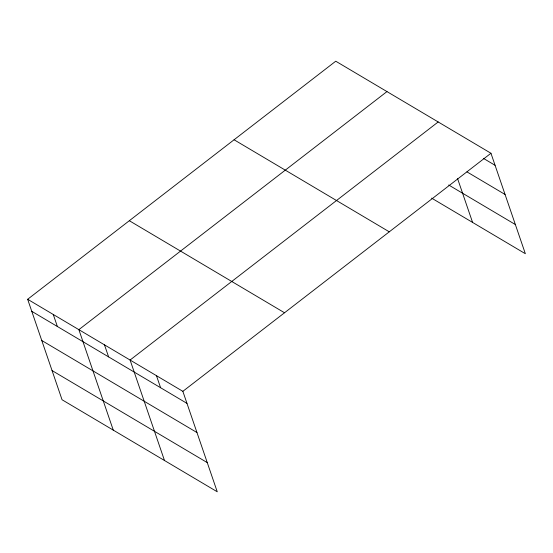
<?xml version="1.0" encoding="UTF-8"?>
<svg xmlns="http://www.w3.org/2000/svg" width="553" height="553" viewBox="0 0 553 553"><rect width="100%" height="100%" fill="white"/><g stroke="black" fill="none" stroke-linecap="round" stroke-linejoin="round"><path stroke-width="0.83" d="M27.65 299.284L182.856 391.33L217.253 491.79L62.047 399.743L27.65 299.284L335.747 61.21L490.953 153.257L525.35 253.716L431.603 198.119M386.969 91.584L78.865 329.657L113.261 430.116M438.183 121.957L130.086 360.038L164.483 460.497M182.856 391.33L490.953 153.257M483.35 158.338L495.073 165.299M466.953 171.872L505.069 194.476M448.69 184.999L515.361 224.539M234.078 139.771L389.284 231.825M129.319 220.716L284.525 312.77M31.77 311.318L186.976 403.372M41.765 340.503L196.972 432.55M52.058 370.565L207.264 462.612M457.58 178.619L472.58 222.424M156.471 375.681L160.591 387.722M104.476 344.844L108.602 356.885M53.261 314.47L57.381 326.512"/></g></svg>
